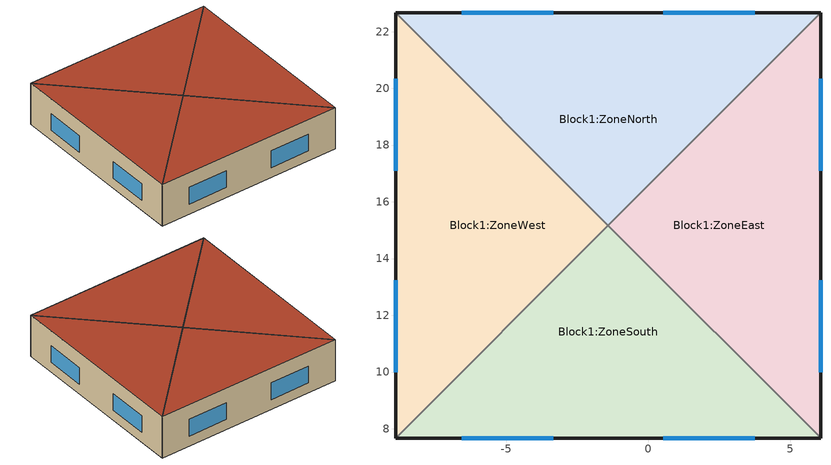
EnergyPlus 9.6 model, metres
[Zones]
Block1:ZoneWest
 floor ground (Project ground floor): -8.91,7.66 -8.91,22.66 -1.41,15.16 z0
 wall outside (Project wall): -8.91,22.66 -8.91,7.66 z0:3.5
 wall to Block1:ZoneSouth (Project partition): -8.91,7.66 -1.41,15.16 z0:3.5
 wall to Block1:ZoneNorth (Project partition): -1.41,15.16 -8.91,22.66 z0:3.5
 window (1001): -8.91,20.33 -8.91,17.1 / -8.91,13.23 -8.91,10 z0.84:2.26
 roof outside (Project flat roof): -8.91,7.66 -1.41,15.16 -8.91,22.66 z3.5
Block1:ZoneSouth
 floor ground (Project ground floor): 6.09,7.66 -8.91,7.66 -1.41,15.16 z0
 wall outside (Project wall): -8.91,7.66 6.09,7.66 z0:3.5
 wall to Block1:ZoneEast (Project partition): 6.09,7.66 -1.41,15.16 z0:3.5
 window (1001): -6.58,7.66 -3.34,7.66 / 0.52,7.66 3.76,7.66 z0.84:2.26
 roof outside (Project flat roof): -8.91,7.66 6.09,7.66 -1.41,15.16 z3.5
Block1:ZoneNorth
 floor ground (Project ground floor): -1.41,15.16 -8.91,22.66 6.09,22.66 z0
 wall outside (Project wall): 6.09,22.66 -8.91,22.66 z0:3.5
 wall to Block1:ZoneEast (Project partition_Rev): -1.41,15.16 6.09,22.66 z0:3.5
 window (1001): 3.76,22.66 0.52,22.66 / -3.34,22.66 -6.58,22.66 z0.84:2.26
 roof outside (Project flat roof): -1.41,15.16 6.09,22.66 -8.91,22.66 z3.5
Block1:ZoneEast
 floor ground (Project ground floor): 6.09,7.66 -1.41,15.16 6.09,22.66 z0
 wall outside (Project wall): 6.09,7.66 6.09,22.66 z0:3.5
 window (1001): 6.09,10 6.09,13.23 / 6.09,17.1 6.09,20.33 z0.84:2.26
 roof outside (Project flat roof): 6.09,7.66 6.09,22.66 -1.41,15.16 z3.5
[Building]
Building: North Axis=0; Terrain=Suburbs; Loads Convergence Tolerance Value=0.04; Temperature Convergence Tolerance Value=0.4; Solar Distribution=FullExterior; Maximum Number of Warmup Days=25; Minimum Number of Warmup Days=6
[Site:Location]
Untitled (01-01:31-12)  (01-01:31-12): Latitude=45.22; Longitude=7.65; Time Zone=1; Elevation=287
[SizingPeriod:DesignDay] Day of Month=15; Humidity Condition Type=WetBulb; Barometric Pressure=97924.4; Wind Direction=0; Rain Indicator=No; Snow Indicator=No
Name | Month | Day Type | Maximum DryBulb Temperature | Daily DryBulb Temperature Range | Wetbulb or DewPoint at Maximum DryBulb | Wind Speed | Daylight Saving Time Indicator | Solar Model Indicator | Sky Clearness
Summer Design Day in Untitled (01-01:31-12) Jul | 7 | SummerDesignDay | 32.1 | 11 | 22.8 | 0 | Yes | ASHRAEClearSky | 0.98
Summer Design Day in Untitled (01-01:31-12) Aug | 8 | SummerDesignDay | 32.8 | 11.5 | 23.5 | 0 | Yes | ASHRAEClearSky | 0.98
Summer Design Day in Untitled (01-01:31-12) Sep | 9 | SummerDesignDay | 29 | 11.5 | 20.2 | 0 | Yes | ASHRAEClearSky | 0.98
Winter Design Day in Untitled (01-01:31-12) | 1 | WinterDesignDay | -5.9 | 0 | -5.9 | 8.5 | No |  | 0
[Site:GroundTemperature:BuildingSurface]
18, 18, 18, 18, 18, 18, 18, 18, 18, 18, 18, 18
[Site:GroundTemperature:FCfactorMethod]
January Ground Temperature=1.99; February Ground Temperature=1.11; March Ground Temperature=2.67; April Ground Temperature=5.12; May Ground Temperature=11.52; June Ground Temperature=16.46; July Ground Temperature=19.79; August Ground Temperature=20.81; September Ground Temperature=19.08; October Ground Temperature=15.24; November Ground Temperature=10.12; December Ground Temperature=5.36
[Site:GroundTemperature:Shallow]
14, 14, 14, 14, 14, 14, 14, 14, 14, 14, 14, 14
[Site:GroundTemperature:Deep]
14, 14, 14, 14, 14, 14, 14, 14, 14, 14, 14, 14
[Site:GroundReflectance]
0.2, 0.2, 0.2, 0.2, 0.2, 0.2, 0.2, 0.2, 0.2, 0.2, 0.2, 0.2
[Site:GroundReflectance:SnowModifier]
2, 2
[Material] Roughness=Rough; Thermal Absorptance=0.9
Name | Thickness | Conductivity | Density | Specific Heat | Solar Absorptance | Visible Absorptance
Urea Formaldehyde Foam_00171 | 0.0171 | 0.04 | 10 | 1400 | 0.6 | 0.6
Cast Concrete_01 | 0.1 | 1.13 | 2000 | 1000 | 0.6 | 0.6
Floor/Roof Screed_007 | 0.07 | 0.41 | 1200 | 840 | 0.73 | 0.73
Timber Flooring_003 | 0.03 | 0.14 | 650 | 1200 | 0.78 | 0.78
Asphalt 1_001 | 0.01 | 0.7 | 2100 | 1000 | 0.85 | 0.9
MW Glass Wool (rolls)_00245 | 0.0245 | 0.04 | 12 | 840 | 0.6 | 0.6
Plasterboard_0013 | 0.013 | 0.25 | 2800 | 896 | 0.5 | 0.5
Gypsum Plasterboard_0025 | 0.025 | 0.25 | 900 | 1000 | 0.5 | 0.5
Brickwork Outer_01 | 0.1 | 0.84 | 1700 | 800 | 0.7 | 0.7
XPS Extruded Polystyrene  - CO2 Blowing_0041 | 0.041 | 0.034 | 35 | 1400 | 0.6 | 0.6
Concrete Block (Medium)_01 | 0.1 | 0.51 | 1400 | 1000 | 0.6 | 0.6
Gypsum Plastering_0013 | 0.013 | 0.4 | 1000 | 1000 | 0.5 | 0.5
[Material:NoMass] Roughness=Rough; Thermal Absorptance=0.9; Solar Absorptance=0.7; Visible Absorptance=0.7
Name | Thermal Resistance
3_RVAL_3 | 0.18
5_RVAL_2; 6_RVAL_2 | 0.15
[WindowMaterial:Glazing]
3: Optical Data Type=SpectralAverage; Thickness=0.006; Solar Transmittance at Normal Incidence=0.775; Front Side Solar Reflectance at Normal Incidence=0.071; Back Side Solar Reflectance at Normal Incidence=0.071; Visible Transmittance at Normal Incidence=0.881; Front Side Visible Reflectance at Normal Incidence=0.08; Back Side Visible Reflectance at Normal Incidence=0.08; Infrared Transmittance at Normal Incidence=0; Front Side Infrared Hemispherical Emissivity=0.84; Back Side Infrared Hemispherical Emissivity=0.84; Conductivity=0.9; Dirt Correction Factor for Solar and Visible Transmittance=1
[WindowMaterial:Gas]
1002: Gas Type=Air; Thickness=0.013
[Construction]
Project ground floor: Urea Formaldehyde Foam_00171, Cast Concrete_01, Floor/Roof Screed_007, Timber Flooring_003
Project flat roof: Asphalt 1_001, MW Glass Wool (rolls)_00245, 3_RVAL_3, Plasterboard_0013
Project partition: Gypsum Plasterboard_0025, 5_RVAL_2, Gypsum Plasterboard_0025
Project partition_Rev: Gypsum Plasterboard_0025, 6_RVAL_2, Gypsum Plasterboard_0025
Project wall: Brickwork Outer_01, XPS Extruded Polystyrene  - CO2 Blowing_0041, Concrete Block (Medium)_01, Gypsum Plastering_0013
1001: 3, 1002, 3
[Zone] Type=1; Multiplier=1; Volume=176.6626; Floor Area=50.475; Zone Inside Convection Algorithm=TARP; Part of Total Floor Area=Yes
Block1:ZoneWest; Block1:ZoneSouth; Block1:ZoneEast; Block1:ZoneNorth
[PEOPLE] Number of People Schedule=Office_OpenOff_Occ; Number of People Calculation Method=People/Area; People per Floor Area=0.111; Fraction Radiant=0.3; Sensible Heat Fraction=AutoCalculate; Carbon Dioxide Generation Rate=3.82e-08; Enable ASHRAE 55 Comfort Warnings=No; Mean Radiant Temperature Calculation Type=ZoneAveraged; Work Efficiency Schedule=Work efficiency; Clothing Insulation Calculation Method=ClothingInsulationSchedule; Air Velocity Schedule=AirVelocitySchedule; Thermal Comfort Model 1 Type=Fanger
Name | Zone or ZoneList or Space or SpaceList | Activity Level Schedule | Clothing Insulation Schedule
People Block1:ZoneWest | Block1:ZoneWest | Activity Schedule 61 | Clothing Schedule 61
People Block1:ZoneSouth | Block1:ZoneSouth | Activity Schedule 67 | Clothing Schedule 67
People Block1:ZoneEast | Block1:ZoneEast | Activity Schedule 73 | Clothing Schedule 73
People Block1:ZoneNorth | Block1:ZoneNorth | Activity Schedule 79 | Clothing Schedule 79
[Lights] Schedule=Office_OpenOff_Light; Design Level Calculation Method=Watts/Area; Watts per Zone Floor Area=20; Return Air Fraction=0; Fraction Radiant=0.42; Fraction Visible=0.18; Fraction Replaceable=1
Name | Zone or ZoneList or Space or SpaceList
Block1:ZoneWest | Block1:ZoneWest
Block1:ZoneSouth | Block1:ZoneSouth
Block1:ZoneEast | Block1:ZoneEast
Block1:ZoneNorth | Block1:ZoneNorth
[OtherEquipment] Fuel Type=Electricity; Schedule=Office_OpenOff_Equip; Design Level Calculation Method=Watts/Area; Power per Zone Floor Area=11.77; Fraction Latent=0; Fraction Radiant=0.2; Fraction Lost=0; Carbon Dioxide Generation Rate=0
Name | Zone or ZoneList or Space or SpaceList | EndUse Subcategory
Block1:ZoneWest Equipment 1 | Block1:ZoneWest | ELECTRIC EQUIPMENT#Block1:ZoneWest#05
Block1:ZoneSouth Equipment 1 | Block1:ZoneSouth | ELECTRIC EQUIPMENT#Block1:ZoneSouth#05
Block1:ZoneEast Equipment 1 | Block1:ZoneEast | ELECTRIC EQUIPMENT#Block1:ZoneEast#05
Block1:ZoneNorth Equipment 1 | Block1:ZoneNorth | ELECTRIC EQUIPMENT#Block1:ZoneNorth#05
[ZoneInfiltration:DesignFlowRate] Schedule=On 24/7; Design Flow Rate Calculation Method=Flow/zone; Design Flow Rate=0.014722; Constant Term Coefficient=1; Temperature Term Coefficient=0; Velocity Term Coefficient=0; Velocity Squared Term Coefficient=0
Name | Zone or ZoneList
Block1:ZoneWest Infiltration | Block1:ZoneWest
Block1:ZoneSouth Infiltration | Block1:ZoneSouth
Block1:ZoneEast Infiltration | Block1:ZoneEast
Block1:ZoneNorth Infiltration | Block1:ZoneNorth
[DesignSpecification:OutdoorAir] Outdoor Air Method=Sum; Outdoor Air Flow per Person=0.01; Outdoor Air Flow per Zone Floor Area=0; Outdoor Air Flow per Zone=0; Outdoor Air Flow Air Changes per Hour=0; Outdoor Air Schedule=Office_OpenOff_Occ
Block1:ZoneWest; Block1:ZoneSouth; Block1:ZoneEast; Block1:ZoneNorth
[DesignSpecification:ZoneAirDistribution] Zone Air Distribution Effectiveness in Cooling Mode=1; Zone Air Distribution Effectiveness in Heating Mode=1
Block1:ZoneWest; Block1:ZoneSouth; Block1:ZoneEast; Block1:ZoneNorth
[Sizing:Zone] Zone Cooling Design Supply Air Temperature Input Method=SupplyAirTemperature; Zone Cooling Design Supply Air Temperature=12; Zone Cooling Design Supply Air Temperature Difference=0; Zone Heating Design Supply Air Temperature Input Method=SupplyAirTemperature; Zone Heating Design Supply Air Temperature=35; Zone Heating Design Supply Air Temperature Difference=0; Zone Cooling Design Supply Air Humidity Ratio=0.0077; Zone Heating Design Supply Air Humidity Ratio=0.0156; Zone Heating Sizing Factor=1.25; Zone Cooling Sizing Factor=1.15; Cooling Design Air Flow Method=DesignDay; Cooling Minimum Air Flow Fraction=0; Heating Design Air Flow Method=DesignDay; Account for Dedicated Outdoor Air System=No; Dedicated Outdoor Air System Control Strategy=NeutralSupplyAir; Dedicated Outdoor Air Low Setpoint Temperature for Design=autosize; Dedicated Outdoor Air High Setpoint Temperature for Design=autosize
Name | Design Specification Outdoor Air Object | Design Specification Zone Air Distribution Object
Block1:ZoneWest | Block1:ZoneWest | Block1:ZoneWest
Block1:ZoneSouth | Block1:ZoneSouth | Block1:ZoneSouth
Block1:ZoneEast | Block1:ZoneEast | Block1:ZoneEast
Block1:ZoneNorth | Block1:ZoneNorth | Block1:ZoneNorth
[ZoneControl:Thermostat] Control Type Schedule=Zone Control Type Sched
Name | Zone or ZoneList | Control 1
Block1:ZoneWest Thermostat | Block1:ZoneWest | Dual Setpoint - Zone Block1:ZoneWest
Block1:ZoneSouth Thermostat | Block1:ZoneSouth | Dual Setpoint - Zone Block1:ZoneSouth
Block1:ZoneEast Thermostat | Block1:ZoneEast | Dual Setpoint - Zone Block1:ZoneEast
Block1:ZoneNorth Thermostat | Block1:ZoneNorth | Dual Setpoint - Zone Block1:ZoneNorth
[ThermostatSetpoint:DualSetpoint]
Name | Heating Setpoint Temperature Schedule | Cooling Setpoint Temperature Schedule
Dual Setpoint - Zone Block1:ZoneWest | Block1:ZoneWest Heating Setpoint Schedule | Block1:ZoneWest Cooling SP Sch
Dual Setpoint - Zone Block1:ZoneSouth | Block1:ZoneSouth Heating Setpoint Schedule | Block1:ZoneSouth Cooling SP Sch
Dual Setpoint - Zone Block1:ZoneEast | Block1:ZoneEast Heating Setpoint Schedule | Block1:ZoneEast Cooling SP Sch
Dual Setpoint - Zone Block1:ZoneNorth | Block1:ZoneNorth Heating Setpoint Schedule | Block1:ZoneNorth Cooling SP Sch
[ZoneHVAC:IdealLoadsAirSystem] Maximum Heating Supply Air Temperature=35; Minimum Cooling Supply Air Temperature=12; Maximum Heating Supply Air Humidity Ratio=0.0156; Minimum Cooling Supply Air Humidity Ratio=0.0077; Heating Limit=LimitCapacity; Maximum Heating Air Flow Rate=Autosize; Maximum Sensible Heating Capacity=Autosize; Cooling Limit=LimitFlowRateAndCapacity; Maximum Cooling Air Flow Rate=Autosize; Maximum Total Cooling Capacity=Autosize; Dehumidification Control Type=None; Humidification Control Type=None; Outdoor Air Economizer Type=NoEconomizer; Heat Recovery Type=None
Name | Heating Availability Schedule | Cooling Availability Schedule | Design Specification Outdoor Air Object
Block1:ZoneWest Ideal Loads Air | Block1:ZoneWest Heating Availability Sch | Block1:ZoneWest Cooling Availability Sch | Block1:ZoneWest
Block1:ZoneSouth Ideal Loads Air | Block1:ZoneSouth Heating Availability Sch | Block1:ZoneSouth Cooling Availability Sch | Block1:ZoneSouth
Block1:ZoneEast Ideal Loads Air | Block1:ZoneEast Heating Availability Sch | Block1:ZoneEast Cooling Availability Sch | Block1:ZoneEast
Block1:ZoneNorth Ideal Loads Air | Block1:ZoneNorth Heating Availability Sch | Block1:ZoneNorth Cooling Availability Sch | Block1:ZoneNorth
[Zone equipment]
Block1:ZoneWest: Block1:ZoneWest Ideal Loads Air
Block1:ZoneSouth: Block1:ZoneSouth Ideal Loads Air
Block1:ZoneEast: Block1:ZoneEast Ideal Loads Air
Block1:ZoneNorth: Block1:ZoneNorth Ideal Loads Air
[ENERGYMANAGEMENTSYSTEM:SENSOR] OutputVariable or OutputMeter Index Key=Facility
Name | OutputVariable or OutputMeter
DistrictHeating_Facility | DistrictHeating:Facility
Electricity_Facility | Electricity:Facility
[ENERGYMANAGEMENTSYSTEM:PROGRAMCALLINGMANAGER]
SBEP EMS Runtime: BeginTimestepBeforePredictor; donothing
[ENERGYMANAGEMENTSYSTEM:PROGRAM]
donothing: SET SBEP_Keepalive = 0
[ENERGYMANAGEMENTSYSTEM:GLOBALVARIABLE]
SBEP_Keepalive
[ENERGYMANAGEMENTSYSTEM:OUTPUTVARIABLE] Type of Data in Variable=Summed; Update Frequency=SystemTimestep
Name | EMS Variable
DistrictHeating_Facility | DistrictHeating_Facility
Electricity_Facility | Electricity_Facility
[EXTERNALINTERFACE:FUNCTIONALMOCKUPUNITEXPORT:FROM:VARIABLE]
Name | OutputVariable Index Key | OutputVariable | FMU Variable
 | EMS | DistrictHeating_Facility | DistrictHeating_Facility
 | EMS | Electricity_Facility | Electricity_Facility
 | BLOCK1:ZONEWEST | Zone Air Temperature | Zone_Air_Temperature_ZONEWEST
 | BLOCK1:ZONESOUTH | Zone Air Temperature | Zone_Air_Temperature_ZONESOUTH
 | BLOCK1:ZONEEAST | Zone Air Temperature | Zone_Air_Temperature_ZONEEAST
 | BLOCK1:ZONENORTH | Zone Air Temperature | Zone_Air_Temperature_ZONENORTH
 | Environment | Site Outdoor Air Drybulb Temperature | Site_Outdoor_Air_Drybulb_Temperature_Environment
 | Environment | Site Outdoor Air Relative Humidity | Site_Outdoor_Air_Relative_Humidity_Environment
 | Environment | Site Wind Speed | Site_Wind_Speed_Environment
 | Environment | Site Direct Solar Radiation Rate per Area | Site_Direct_Solar_Radiation_Rate_per_Area_Environment
[EXTERNALINTERFACE:FUNCTIONALMOCKUPUNITEXPORT:TO:ACTUATOR] Actuated Component Type=Zone Temperature Control; Actuated Component Control Type=Heating Setpoint; Initial Value=12
Name | Actuated Component Unique | FMU Variable
ZONEWEST_Heating_Setpoint | BLOCK1:ZONEWEST | ZONEWEST_Heating_Setpoint_FMU
ZONESOUTH_Heating_Setpoint | BLOCK1:ZONESOUTH | ZONESOUTH_Heating_Setpoint_FMU
ZONEEAST_Heating_Setpoint | BLOCK1:ZONEEAST | ZONEEAST_Heating_Setpoint_FMU
ZONENORTH_Heating_Setpoint | BLOCK1:ZONENORTH | ZONENORTH_Heating_Setpoint_FMU
[WaterUse:Equipment] Peak Flow Rate=3.11574e-07; Flow Rate Fraction Schedule=Office_OpenOff_Occ
Name | EndUse Subcategory | Target Temperature Schedule | Hot Water Supply Temperature Schedule | Cold Water Supply Temperature Schedule | Zone
DHW Block1:ZoneWest | DHW Block1:ZoneWest | DHW Supply Temperature Block1:ZoneWest | DHW Supply Temperature Block1:ZoneWest | DHW Mains Temperature Block1:ZoneWest | Block1:ZoneWest
DHW Block1:ZoneSouth | DHW Block1:ZoneSouth | DHW Supply Temperature Block1:ZoneSouth | DHW Supply Temperature Block1:ZoneSouth | DHW Mains Temperature Block1:ZoneSouth | Block1:ZoneSouth
DHW Block1:ZoneEast | DHW Block1:ZoneEast | DHW Supply Temperature Block1:ZoneEast | DHW Supply Temperature Block1:ZoneEast | DHW Mains Temperature Block1:ZoneEast | Block1:ZoneEast
DHW Block1:ZoneNorth | DHW Block1:ZoneNorth | DHW Supply Temperature Block1:ZoneNorth | DHW Supply Temperature Block1:ZoneNorth | DHW Mains Temperature Block1:ZoneNorth | Block1:ZoneNorth
[Schedule:Day:Hourly]
Summer Control Type Day Sch; Winter Control Type Day Sch: 4, 4, 4, 4, 4, 4, 4, 4, 4, 4, 4, 4, 4, 4, 4, 4, 4, 4, 4, 4, 4, 4, 4, 4
[Schedule:Week:Daily]
Summer Control Type Week Sch: Summer Control Type Day Sch, Summer Control Type Day Sch, Summer Control Type Day Sch, Summer Control Type Day Sch, Summer Control Type Day Sch, Summer Control Type Day Sch, Summer Control Type Day Sch, Summer Control Type Day Sch, Summer Control Type Day Sch, Summer Control Type Day Sch, Summer Control Type Day Sch, Summer Control Type Day Sch
Winter Control Type Week Sch: Winter Control Type Day Sch, Winter Control Type Day Sch, Winter Control Type Day Sch, Winter Control Type Day Sch, Winter Control Type Day Sch, Winter Control Type Day Sch, Winter Control Type Day Sch, Winter Control Type Day Sch, Winter Control Type Day Sch, Winter Control Type Day Sch, Winter Control Type Day Sch, Winter Control Type Day Sch
[Schedule:Year]
Zone Control Type Sched: Winter Control Type Week Sch, 1, 1, 3, 31, Summer Control Type Week Sch, 4, 1, 9, 30, Winter Control Type Week Sch, 10, 1, 12, 31
[Schedule:Compact]
Work efficiency: Through: 12/31, For: AllDays, Until: 24:00, 0
AirVelocitySchedule: Through: 12/31, For: AllDays, Until: 24:00, .137
On 24/7: Through: 12/31, For: AllDays, Until: 24:00, 1
Office_OpenOff_Occ: Through: 31 Dec, For: Weekdays SummerDesignDay, Until: 07:00, 0, Until: 08:00, 0.25, Until: 09:00, 0.5, Until: 12:00, 1, Until: 14:00, 0.75, Until: 17:00, 1, Until: 18:00, 0.5, Until: 19:00, 0.25, Until: 24:00, 0, For: Weekends, Until: 24:00, 0, For: Holidays, Until: 24:00, 0, For: WinterDesignDay AllOtherDays, Until: 24:00, 0
Office_OpenOff_Equip: Through: 31 Dec, For: Weekdays SummerDesignDay, Until: 07:00, 0.05394, Until: 20:00, 1, Until: 24:00, 0.05394, For: Weekends, Until: 24:00, 0.05394, For: Holidays, Until: 24:00, 0.05394, For: WinterDesignDay AllOtherDays, Until: 24:00, 0
Office_OpenOff_Light: Through: 31 Dec, For: Weekdays SummerDesignDay, Until: 07:00, 0, Until: 19:00, 1, Until: 24:00, 0, For: Weekends, Until: 24:00, 0, For: Holidays, Until: 24:00, 0, For: WinterDesignDay AllOtherDays, Until: 24:00, 0
Activity Schedule 61; Activity Schedule 67; Activity Schedule 73; Activity Schedule 79: Through: 12/31, For: AllDays, Until: 24:00, 110.7
Clothing Schedule 61; Clothing Schedule 67; Clothing Schedule 73; Clothing Schedule 79: Through: 4/1, For: AllDays, Until: 24:00, 1, Through: 9/30, For: AllDays, Until: 24:00, .5, Through: 12/31, For: AllDays, Until: 24:00, 1
DHW Supply Temperature Block1:ZoneWest; DHW Supply Temperature Block1:ZoneSouth; DHW Supply Temperature Block1:ZoneEast; DHW Supply Temperature Block1:ZoneNorth: Through: 12/31, For: AllDays, Until: 24:00, 65
DHW Mains Temperature Block1:ZoneWest; DHW Mains Temperature Block1:ZoneSouth; DHW Mains Temperature Block1:ZoneEast; DHW Mains Temperature Block1:ZoneNorth: Through: 12/31, For: AllDays, Until: 24:00, 10
Block1:ZoneWest Heating Setpoint Schedule; Block1:ZoneSouth Heating Setpoint Schedule; Block1:ZoneEast Heating Setpoint Schedule; Block1:ZoneNorth Heating Setpoint Schedule: Through: 31 Dec, For: Weekdays SummerDesignDay, Until: 05:00, 12, Until: 19:00, 22, Until: 24:00, 12, For: WinterDesignDay, Until: 24:00, 22, For: Weekends, Until: 24:00, 12, For: Holidays, Until: 24:00, 12, For: AllOtherDays, Until: 24:00, -50
Block1:ZoneWest Heating Availability Sch; Block1:ZoneSouth Heating Availability Sch; Block1:ZoneEast Heating Availability Sch; Block1:ZoneNorth Heating Availability Sch: Through: 31 Dec, For: Weekdays SummerDesignDay, Until: 05:00, 1, Until: 19:00, 1, Until: 24:00, 1, For: WinterDesignDay, Until: 24:00, 1, For: Weekends, Until: 24:00, 1, For: Holidays, Until: 24:00, 1, For: AllOtherDays, Until: 24:00, 0
Block1:ZoneWest Cooling SP Sch; Block1:ZoneSouth Cooling SP Sch; Block1:ZoneEast Cooling SP Sch; Block1:ZoneNorth Cooling SP Sch: Through: 31 Dec, For: Weekdays SummerDesignDay, Until: 05:00, 100, Until: 19:00, 25, Until: 24:00, 100, For: Weekends, Until: 24:00, 100, For: Holidays, Until: 24:00, 100, For: WinterDesignDay AllOtherDays, Until: 24:00, 100
Block1:ZoneWest Cooling Availability Sch; Block1:ZoneSouth Cooling Availability Sch; Block1:ZoneEast Cooling Availability Sch; Block1:ZoneNorth Cooling Availability Sch: Through: 31 Dec, For: Weekdays SummerDesignDay, Until: 05:00, 0, Until: 19:00, 1, Until: 24:00, 0, For: Weekends, Until: 24:00, 0, For: Holidays, Until: 24:00, 0, For: WinterDesignDay AllOtherDays, Until: 24:00, 0
